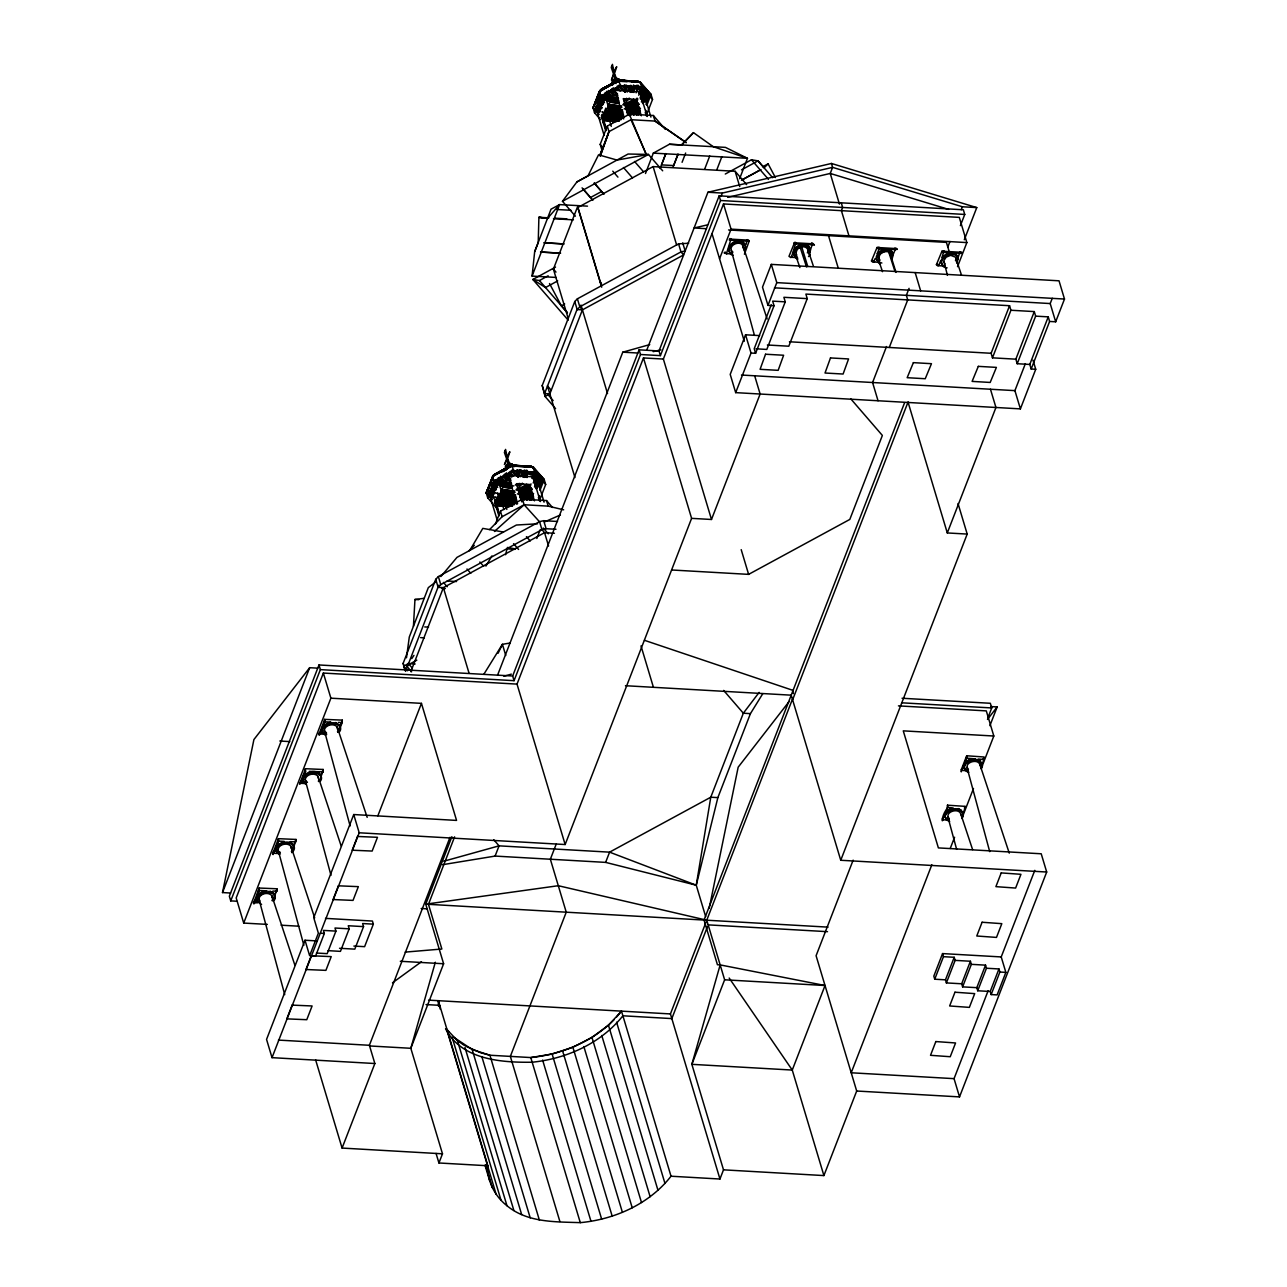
<?xml version="1.0" encoding="UTF-8"?>
<svg xmlns="http://www.w3.org/2000/svg" width="1287" height="1287" viewBox="0 0 1287 1287"><rect width="100%" height="100%" fill="white"/><g stroke="black" fill="none" stroke-linecap="round" stroke-linejoin="round"><path stroke-width="1.5" d="M882.48 271.67C880.839 265.653 874.677 254.488 884.201 251.93C886.984 250.82 891.601 252.155 891.022 255.823M947.409 275.37L943.805 260.714L946.186 257.143L950.723 255.325L955.565 257.207L961.55 275.305M955.968 258.301L955.517 260.794M506.772 468.677L505.855 466.988L507.48 465.315L512.548 464.478L509.636 464.06L505.888 465.701L505.678 469.932L505.566 466.521L507.351 464.189L510.263 463.513L512.548 464.478L513.577 465.653L512.789 466.103M614.768 79.392L612.709 81.934L614.768 79.392L612.725 80.647L612.532 84.894L612.419 81.467L614.189 79.134L617.116 78.459L620.414 80.598L617.116 78.459L612.709 81.934L613.626 83.623L614.189 79.134L619.401 79.424L619.642 81.049M306 783.558L300.708 783.333L300.466 781.917L299.726 784.217L305.646 771.01L305.083 770.076L300.386 782.255L304.906 782.609M983.558 758.622L983.944 759.941L984.185 757.013L966.714 755.759L966.36 758.67L966.714 755.759M516.827 469.916L518.597 471.959L518.388 477.3L511.953 470.495L510.939 473.085L511.792 476.753L515.717 474.63L516.972 471.364L536.003 475.804L544.192 479.52L545.688 484.491L539.382 500.756L538.384 497.442M619.932 90.991L622.554 89.575L623.825 86.309L625.434 86.905L625.241 92.246L618.79 85.441L618.21 89.865L621.267 88.208L622.248 85.682L642.856 90.75L651.045 94.466L652.525 99.437L646.219 115.701L645.237 112.387M527.107 477.541L527.3 474.099L524.05 470.334M633.944 92.487L634.137 89.044L630.887 85.28M413.433 626.302L414.961 599.469L424.211 598.326M514.671 466.489L510.939 466.28L511.052 465.46L531.081 466.377L535.36 469.852M510.939 466.28L531.081 466.377M284.733 994.642L258.928 899.066C259.491 893.564 268.42 891.489 271.798 895.655L294.916 965.298M272.04 897.859L271.798 895.655M303.861 945.302L278.056 849.726C278.619 844.208 287.564 842.148 290.926 846.299L314.671 917.84M291.168 848.503L290.926 846.299M330.984 875.337L305.18 779.761C305.743 774.259 314.671 772.184 318.05 776.334L341.168 845.993M318.291 778.538L318.05 776.334M350.112 825.981L324.308 730.405C324.871 724.903 333.816 722.827 337.178 726.994L367.181 817.358M337.419 729.198L337.178 726.994M556.032 277.429L532.078 276.094L534.668 251.721L551.029 209.186L559.572 204.601L587.499 206.145M521.573 476.431L521.959 472.972L519.498 470.125M628.426 91.377L628.796 87.918L626.351 85.071M742.969 247.973C743.854 239.688 728.941 243.34 731.289 250.418L754.375 335.087M295.35 841.038L296.107 839.446L295.366 841.762M406.483 657.786L409.298 637.001L428.33 587.612L436.132 581.66M637.918 81.322L618.146 80.132L617.76 82.143L618.146 80.132L639.623 81.805L651.045 94.466L646.846 105.309M523.165 477.268L523.696 473.407L521.573 470.945M630.019 92.214L630.55 88.353L628.426 85.891M498.326 477.622L497.828 480.855L492.149 485.199L496.074 489.72M601.592 105.116L598.053 101.046L604.681 95.801L605.163 92.567M524.935 477.204L525.482 473.777L523.069 470.994M631.772 92.149L632.319 88.723L629.922 85.939M705.646 916.521L696.251 885.215L710.778 797.216L743.339 713.207L759.137 692.39M487.693 497.796L493.999 481.531L492.519 476.576L511.969 465.926L511.406 465.202L493.211 475.514L486.213 492.841L487.693 497.796L498.375 510.167L496.895 505.212L500 494.24M603.732 120.158L606.853 109.186L603.732 120.141L619.304 121.042L603.732 120.158L601.351 117.407L603.732 120.158L605.228 125.112L602.847 122.362M496.895 505.212L494.514 502.461L496.895 505.212L512.451 506.097L496.895 505.212L497.442 502.493L488.577 492.31M272.104 900.305L274.774 895.72M293.903 846.379L293.597 847.972L295.624 840.797M321.026 776.415L320.72 778.008L322.747 770.833L321.412 774.307M340.154 727.075L339.848 728.651L342.213 722.57L341.361 722.377M944.867 815.797L947.522 811.244L953.924 808.799A10.216 6.982 -16.7 0 1 960.311 809.877L962.66 812.338M963.818 765.878C964.51 760.714 970.639 758.59 975.224 758.831M728.699 249.244L729.938 245.785L735.15 241.94A7.819 5.341 -16.7 0 1 741.457 241.602L745.189 244.997A10.216 6.982 -16.7 0 1 744.143 250.112M793.452 252.365C794.063 244.868 807.222 240.766 810.118 248.713A10.216 6.982 -16.7 0 1 809.089 253.829M793.95 254.054L796.589 249.035L800.417 246.75A7.819 5.341 -16.8 0 1 806.724 246.428L810.456 249.807L809.41 254.923M810.167 249.791L809.813 251.528L812.226 244.852C808.896 238.787 818.789 248.858 811.904 243.758L795.897 242.857L791.376 257.303L797.377 257.641M230.582 893.033L222.506 892.567L253.909 739.558L309.668 667.696L317.76 668.162M709.169 908.429L738.175 767.181L789.076 701.576M341.65 721.347L342.358 720.125L341.666 722.731M964.478 807.592L965.17 806.37L964.494 808.96M505.598 554.713L507.014 548.889L515.041 549.34M606.965 91.152L604.681 95.801L610.118 102.059L607.995 106.467M442.503 864.703L495.093 856.08L605.63 862.387L696.251 885.215L717.856 797.618L750.434 713.625L762.805 693.645M876.495 258.751L879.391 253.748L885.536 250.917A7.819 5.341 -16.6 0 1 891.328 251.93L893.258 254.536L891.955 259.652M957.818 258.22L957.383 259.958L959.812 252.204L943.805 251.287L942.052 257.368M519.144 494.514L530.067 487.355L531 483.848M532.4 478.603L533.333 475.096L530.871 472.249M625.981 109.459L636.904 102.3L637.837 98.793M638.77 95.286L640.186 90.042L636.486 85.762M515.106 492.31L501.174 491.521L508.51 472.956L510.521 471.267L511.373 474.919L514.414 473.262L515.395 470.72L516.972 471.364M621.943 107.255L608.027 106.467L615.363 87.902L620.012 86.824L620.72 84.99M602.461 102.123L599.983 99.276L602.091 97.619L610.118 102.059L615.299 87.87M517.631 503.651L497.442 502.493L517.294 502.236L497.779 501.126L500.032 494.24M533.671 479.118L534.684 475.434L532.078 472.409M640.524 94.064L641.537 90.38L637.612 85.843M640.459 99.228L642.856 90.75L638.143 85.296M534.089 482.593L536.003 475.804L532.48 471.718M435.328 962.242L410.826 1048.294L442.487 1153.812L438.931 1162.981L487.87 1165.765C487.146 1181.273 494.868 1196.283 506.981 1205.742C527.461 1222.779 555.26 1221.749 580.292 1222.65C614.816 1219.416 649.404 1203.988 671.026 1176.221L719.948 1179.021L723.503 1169.835L691.859 1064.333L720.157 964.896L825.031 985.52L792.261 1070.06L823.905 1175.578L723.503 1169.835M641.586 100.032L644.127 91.168L640.427 86.872M534.748 485.086L537.29 476.222L533.59 471.927M643.741 101.721L646.605 92.117L641.907 86.679M536.325 488.69L539.752 477.171L535.054 471.734M501.158 491.521L508.027 474.726L506.306 472.779M645.093 101.496L647.779 92.648L645.35 89.833M538.256 486.534L540.926 477.702L537.274 473.471M604.504 102.445L601.013 98.439L602.107 94.965M497.667 487.5L494.176 483.494L495.27 480.019M278.491 841.071C278.603 834.925 277.493 844.626 277.976 840.041L273.262 852.219L274.099 852.412L278.523 840.974L273.584 853.297L277.107 853.458M323.359 734.137L319.836 733.992L324.774 721.669L324.565 719.369L324.742 721.766L324.227 720.736L319.514 732.914L325.884 733.333M603.989 102.863L599.983 99.276L601.174 95.592M496.348 489.028L492.149 485.199L494.337 480.646M493.259 481.869L492.149 485.199L494.111 480.083M600.096 96.815L598.986 100.145L602.927 104.665M600.385 155.872L608.96 131.66L607.287 126.078L640.395 108.365M596.171 102.107L600.53 89.977L618.146 80.132L640.25 82.062L651.045 94.466M600.321 155.791L608.96 131.66L630.968 119.707L655.035 121.075L686.277 142.567M730.453 253.829L726.447 253.603L730.968 239.157L746.975 240.058L746.09 244.482M744.417 254.247L749.259 240.878C746.444 237.033 745.382 243.291 749.259 240.878M792.004 256.724L790.781 257.577L788.979 256.322L794.674 242.358A1.882 1.223 21.3 0 1 795.849 242.519L796.331 244.128L793.822 242.953M731.643 240.396L730.919 238.819A1.882 1.223 21.3 0 0 729.745 238.658L729.246 239.961L731.853 240.122M877.042 247.474C878.699 251.496 881.74 245.785 877.042 247.474L871.444 261.02L872.859 262.226L874.468 261.438M941.971 251.19C943.628 255.196 946.669 249.501 941.971 251.19L936.389 264.72L937.789 265.926L939.413 265.138M497.86 485.666L495.254 482.657L499.227 479.794L500.643 476.126M600.482 119.611L594.546 112.741L593.066 107.786L600.53 89.977L618.371 80.244L638.722 81.515L617.969 80.261L601.045 89.543L596.927 100.273M652.525 99.437L641.859 87.066L640.363 82.095L618.967 80.872L599.372 91.522L593.066 107.786L598.986 114.656L593.001 107.818L599.259 91.538L618.516 80.389L600.53 89.977L593.548 106.805M600.949 95.045L598.986 100.145L603.201 103.99M532.078 276.094L559.572 204.601L547.49 218.404L538.899 217.294L538.223 242.503L534.652 251.721M599.983 99.276L601.206 96.058M601.013 98.439L602.364 94.9M603.362 94.321L602.091 97.619L604.713 100.611M618.693 100.772L610.955 100.322L604.681 95.801L605.952 92.503M608.654 90.412L607.416 93.645L604.681 95.801M486.164 492.873L492.776 476.029L511.663 465.444L493.211 475.514L486.164 492.873L492.117 499.726L486.213 492.841L490.765 483.542M492.824 478.169L494.208 474.597L511.534 465.299L531.869 466.554L544.192 479.52L539.993 490.363M495.608 487.178L493.13 484.33L494.369 481.113M494.176 483.494L495.527 479.954M496.525 479.375L495.254 482.657L503.281 487.113L512.355 487.628M499.099 477.557L497.828 480.855L503.281 487.113L512.033 486.132M645.495 173.504L653.329 153.121L669.417 144.273L725.434 147.378L747.457 158.317L739.623 178.7M660.102 168.517L665.862 153.539L661.502 164.881L673.632 165.556L677.976 154.327M673.021 167.181L678.008 154.215M536.824 538.497L540.218 529.681M682.078 162.307L685.649 153.04M704.745 168.935L709.732 155.968M716.891 169.611L721.878 156.644M254.134 901.56L258.832 889.397L255.373 901.576M257.979 902.798L254.456 902.654L259.395 890.331M319.836 733.992L324.774 721.669M305.646 771.01L300.708 783.333M292.873 847.473L294.98 842.02M274.485 895.366L276.496 890.137L274.469 897.312M339.189 728.442L341.232 722.715M630.903 92.407L632.319 88.723L629.311 86.084M632.866 92.342L634.137 89.044L630.163 85.505M518.146 470.061L520.254 472.49L518.388 477.3L511.953 470.495M520.511 476.721L521.959 472.972L527.3 474.099L526.013 477.397M524.05 477.445L525.482 473.777L520.962 469.803M946.138 819.964L942.647 819.722L947.586 807.416L947.441 805.195L965.041 806.354M961.775 770.366L966.714 758.059L966.167 757.11L961.453 769.288L961.775 770.366L967.02 770.752M942.647 819.722C942.47 815.942 941.473 824.549 943.242 818.645M966.714 758.059L962.37 769.288L961.212 769.465L961.244 771.862L962.032 769.272M982.995 759.571L983.638 758.365M964.832 808.799L963.062 813.368C959.748 808.413 952.187 809.201 947.859 812.354A7.819 5.341 -16.8 0 0 945.205 816.907L946.412 819.803L949.709 821.653M982.19 764.011L983.96 759.459L983.123 759.233M222.506 892.567L309.668 667.696M318.983 664.961L320.383 669.626L514.06 680.678L512.66 676.013L318.983 664.961L229.343 896.219L230.743 900.884L236.711 901.222M230.743 900.884L320.383 669.626M323.359 673.053L330.888 698.181L421.444 703.362L456.563 820.414L353.732 814.542L359.202 832.786L565.154 844.529L517.02 684.105L323.359 673.053L236.181 897.94L243.71 923.069L267.342 924.404M243.71 923.069L330.888 698.181M594.546 112.741L600.852 96.477L599.372 91.522M608.96 131.66L599.806 155.598L601.866 149.935L600.192 144.353L607.287 126.078M568.339 318.903L553.394 269.096L577.557 206.773L601.689 287.226M624.999 85.006L627.091 87.436L625.241 92.246L623.889 90.927L625.434 86.905M404.585 669.417L403.169 663.304L435.746 579.311L438.368 576.576L539.543 521.637L543.693 520.688L557.512 521.476M627.171 92.149L628.796 87.918L634.137 89.044M629.295 91.586L630.55 88.353L627.831 86.004M438.803 585.199L405.582 671.331L403.169 663.304M316.731 940.91L305.003 940.234L266.554 1039.413L272.024 1057.657L374.855 1063.529L342.085 1148.068L442.487 1153.812M353.732 814.542L313.738 917.695L318.372 933.139L309.636 955.678L305.003 940.234M410.826 671.637L443.388 587.628L544.562 532.689L554.44 533.252M636.132 92.809L637.403 89.511L633.51 84.99M624.211 108.993L635.81 101.303L637.065 98.085M638.931 93.259L640.186 90.042L636.019 85.875M640.202 93.774L641.537 90.38L636.534 85.296M640.073 97.925L642.856 90.75L637.628 85.36M641.586 97.748L644.127 91.168L640.057 86.905M641.393 101.93L645.382 91.618L641.521 87.146M272.024 1057.657L359.202 832.786M642.438 102.847L646.605 92.117L644.127 91.168M638.674 114.897L640.122 111.165M643.033 103.684L645.205 98.069L650.916 117.117M644.176 101.93L647.779 92.648L645.141 89.8M645.607 101.737L648.905 93.211L638.835 81.548L631.756 81.676L632.786 81.483M316.473 953.04L327.188 953.651L335.923 931.112L323.423 930.404L324.34 933.477L315.605 956.016L311.631 955.791M645.913 104.376L649.999 93.822L646.605 92.117M555.566 408.623L545.061 396.46L542.213 385.521L574.774 301.528L577.396 298.809L678.571 243.87L688.658 243.243M377.863 815.797L421.444 703.362M513.883 470.045L513.159 471.879L508.51 472.956M577.107 309.298L544.61 393.549L545.061 396.46L549.855 393.854L582.416 309.861L683.606 254.923L680.984 251.898L678.571 243.87M495.479 523.922L500.434 511.132L522.458 499.179L546.508 500.546L552.509 507.496M517.036 475.981L518.597 471.959M522.442 476.64L523.696 473.407L519.626 469.884M339.527 948.278L354.81 949.146L363.545 926.624L348.262 925.739L349.179 928.828L340.444 951.366L328.04 950.659M532.094 478.314L533.333 475.096L530.566 472.313M533.365 478.828L534.684 475.434L530.936 471.621M533.22 482.979L536.003 475.804L532.094 471.766M534.732 482.802L537.29 476.222L533.204 471.943M534.539 486.985L538.545 476.673L534.668 472.184M535.601 487.902L539.752 477.171L542.068 478.265L538.754 486.792M531.837 499.951L533.285 496.219M536.18 488.738L538.352 483.124L544.079 502.171M536.615 488.835L540.926 477.702L536.969 473.423M539.752 487.66L542.47 480.63M325.482 918.371L372.426 921.058L373.343 924.146L364.607 946.669L353.877 946.058M497.57 675.16L622.779 352.171L649.726 344.61M374.855 1063.529L369.385 1045.285L450.032 837.274M512.66 676.013L639.108 349.839L659.008 350.965L660.408 355.63L640.508 354.504L639.108 349.839M451.882 836.711L425.74 904.166L443.613 963.754L410.826 1048.294L369.498 1045.945M514.06 680.678L640.508 354.504M454.601 836.856L428.458 904.327L441.859 949.018L405.164 952.107M517.02 684.105L643.468 357.931L663.368 359.057L711.486 519.481L691.602 518.355L643.468 357.931M646.701 350.273L707.947 192.246L831.434 163.465L976.769 207.593L964.301 239.752M659.008 350.965L719.143 195.849L963.352 209.781L964.751 214.446L960.392 225.659M721.203 195.962L722.329 193.066L832.592 167.358L962.403 206.773L976.769 207.593M660.408 355.63L720.543 200.499L719.143 195.849M663.368 359.057L723.503 203.941L959.314 217.39L966.859 242.583L957.528 266.682M719.562 258.784L731.064 229.134L723.503 203.941M495.093 856.08L499.066 845.849L493.806 839.767M767.39 344.996L788.802 346.219L807.239 298.632L805.887 294.079L1009.555 305.711L1010.922 310.247L1034.281 311.583L1035.649 316.135L1048.245 316.859L1049.613 321.444L1055.678 321.798L1064.494 299.051L1059.024 280.807L771.315 264.382L762.499 287.13L767.969 305.373L774.034 305.727L755.598 353.298L751.029 353.04L745.559 334.797L759.587 335.601M745.559 334.797L730.212 374.388L735.681 392.632L1020.398 408.88L1035.729 369.289L1032.994 360.167M556.161 844.24L550.353 859.233L566.248 912.193L510.344 1056.402L559.877 1221.492M767.969 305.373L776.785 282.625L771.315 264.382M735.681 392.632L751.029 353.04M771.235 304.794L754.214 348.713L755.598 353.298M565.154 844.529L691.602 518.355M807.239 298.632L783.88 297.297L785.247 301.85L766.811 349.437L756.016 348.809M711.486 519.481L760.134 394.015L754.665 375.772M605.63 862.387L609.588 852.155L710.778 797.216L717.856 797.618M886.518 346.525L872.57 382.512L878.04 400.756M909.072 288.336L906.354 295.334L907.721 299.887L889.269 347.474M961.276 209.668L962.403 206.773M947.811 247.056L949.967 241.489M904.584 402.734L704.037 920.06L717.438 964.735L720.157 964.896M719.948 1179.021L670.43 1013.931L706.032 922.087M729.182 978.04L792.261 1070.06L691.859 1064.333L724.629 979.793L706.756 920.205L792.486 699.082M792.615 699.838L908.155 401.769M707.432 926.737L671.83 1018.596L622.892 1015.797C600.965 1043.371 566.73 1058.686 532.174 1062.225C501.399 1062.66 461.518 1059.812 445.559 1028.747M1035.729 369.289L1031.177 369.031L1029.793 364.446L1017.213 363.722L1015.845 359.17L992.47 357.834L991.119 353.281L1009.555 305.711M992.47 357.834L1010.922 310.247M853.136 860.15L816.087 955.726L856.692 1091.022L959.523 1096.894L1046.701 872.023L840.749 860.263L967.197 534.073L947.296 532.947L995.945 407.48L990.459 389.237M1015.845 359.17L1034.281 311.583M1017.213 363.722L1035.649 316.135M1020.398 408.88L1014.912 390.637L1025.385 363.642M1055.678 321.798L1050.208 303.555L1052.251 298.294M1029.793 364.446L1048.245 316.859M1031.177 369.031L1049.613 321.444M988.11 717.261L991.73 707.947L990.33 703.281L902.042 698.246M931.852 864.767L851.206 1072.779L954.053 1078.651L959.523 1096.894M989.896 725.675L997.168 706.933L990.7 706.563M950.24 848.455L954.6 837.21M961.856 818.468L973.487 788.497M981.482 767.872L993.821 736.019L986.292 710.891L898.439 705.871M823.905 1175.578L856.692 1091.022M1001.222 956.933L942.551 953.587L933.815 976.125L934.732 979.214L945.462 979.825L946.395 982.914L961.679 983.783L962.612 986.872L976.801 987.676L977.718 990.765L990.218 991.489L991.151 994.578L997.119 994.915L1005.855 972.377L1001.222 956.933L1034.796 870.35M934.732 979.214L943.468 956.675L942.551 953.587M945.462 979.825L954.214 957.287L943.468 956.675M946.395 982.914L955.131 960.375L954.214 957.287M961.679 983.783L970.414 961.244L955.131 960.375M962.612 986.872L971.347 964.333L970.414 961.244M976.801 987.676L985.536 965.153L971.347 964.333M977.718 990.765L986.453 968.242L985.536 965.153M954.053 1078.651L988.143 990.7M990.218 991.489L998.953 968.95L986.453 968.242M991.151 994.578L999.886 972.039L998.953 968.95M877.686 262.226L873.68 262.001L875.063 258.671M877.123 253.668L879.343 248.552L895.205 249.598L893.13 254.585M940.684 260.698L938.609 265.701L944.626 266.055M807.367 252.928C809.861 249.324 805.308 245.704 801.769 246.991C791.457 249.163 798.149 261.534 799.887 267.583M498.085 653.249L502.413 644.304L510.199 643.017M726.447 253.603C729.456 253.555 721.219 253.78 725.289 252.011M791.376 257.303L791.859 256.386M744.481 251.222L745.527 246.107L741.795 242.712A7.819 5.341 -16.8 0 0 735.472 243.034C729.826 244.112 725.981 253.33 732.963 255.389M507.351 464.189L505.855 466.988L507.351 464.189L508.236 467.165M873.68 262.001L874.613 261.1M956.901 263.352L958.188 258.253L956.257 255.646A7.819 5.341 -16.6 0 0 950.466 254.617C945.092 254.906 937.998 262.146 943.484 266.715A7.819 5.357 -16.7 0 0 947.119 267.841M273.584 853.297L274.099 852.412M254.456 902.654L258.655 901.914M891.457 257.963L892.438 256.258M891.634 258.542L892.744 252.863M956.563 262.242L957.85 257.143L955.935 254.536A7.819 5.341 -16.7 0 0 950.128 253.523L943.982 256.338A10.216 6.982 -16.7 0 0 941.103 261.358M961.566 816.441L962.467 814.88M469.835 550.386L482.802 528.378L503.49 532.046M485.923 566.087L491.907 555.936M483.848 674.275L502.413 644.304L505.759 655.485M492.776 476.029L512.113 465.942L533.526 467.149L544.192 479.52M411.743 658.654L413.964 655.356M594.16 105.807L600.53 89.977M487.323 490.862L493.677 475.032L511.534 465.299M575.402 216.184L562.467 201.303L576.898 181.917L628.088 154.022L648.455 154.424L662.676 170.801M987.467 719.433L997.168 706.933M616.666 1016.923L621.492 1011.132L671.026 1176.221M440.862 576.576L456.949 557.4L516.377 525.032L537.564 523.793M505.807 468.146L507.03 466.763L505.566 466.521L506.467 469.498M808.493 256.58L810.022 254.858M618.548 98.954L611.727 98.568L607.416 93.645L612.129 88.964L614.285 91.441M608.687 92.519L612.403 96.782L607.416 93.645L612.129 88.964M513.786 485.923L504.118 485.376L497.828 480.855L505.292 474.018L507.448 476.496M506.241 480.067L503.072 476.415L505.292 474.018M465.91 1046.251L480.695 1052.766L489.913 1055.227L530.775 1057.56L552.123 1054.053L572.876 1047.248L591.972 1037.467L608.461 1025.224L621.492 1011.132M877.412 253.619C880.678 249.453 888.014 247.12 892.052 251.399M942.357 257.336C945.655 252.767 954.922 250.37 957.689 256.563M574.774 301.528L577.171 309.556L579.81 306.837L680.984 251.898L685.134 250.949L682.737 242.905M511.325 471.155L512.419 470.028M435.746 579.311L438.143 587.339L440.765 584.604L541.956 529.665L546.106 528.716L555.984 529.279M669.449 144.257L681.563 144.948L693.484 132.658L713.288 146.702L747.457 158.317L653.329 153.121M681.563 144.948L693.484 132.674M468.758 551.013L474.324 545.302M489.607 529.568L502.107 516.714L524.131 504.761L548.182 506.129L563.658 509.813M775.417 177.558L768.098 163.835L764.108 167.857L758.043 160.859L741.505 169.868M871.54 260.811L873.101 260.473M936.469 264.511L937.628 264.125M337.484 731.643L338.948 730.212M337.661 732.223L340.025 729.23L339.848 725.562M318.356 781L319.803 779.568M318.532 781.579C322.667 779.182 321.428 772.908 316.634 772.425A10.216 6.982 -16.7 0 0 309.684 772.747L304.15 776.27A7.819 5.341 -16.7 0 0 303.249 780.919L305.437 782.705M291.409 851.527L294.079 846.959L291.232 842.502M291.747 852.637L293.195 851.206A7.819 5.357 -16.7 0 0 294.096 846.556C290.331 841.054 281.306 842.856 277.349 847.329A7.819 5.357 -16.7 0 0 276.448 851.994L278.812 854.359M272.281 900.884C276.415 898.487 275.177 892.229 270.383 891.73A10.216 6.982 -16.7 0 0 268.179 891.424M580.292 1222.65L530.775 1057.56C561.599 1054.343 592.036 1041.955 614.044 1019.738M622.988 104.633L629.616 98.52M516.135 489.687L522.763 483.574M494.433 531.483L524.131 504.761L522.458 499.179M511.148 465.814L510.263 463.513L509.636 464.06L513.577 465.653M511.55 484.362L504.118 485.376L499.227 479.794L501.85 477.574L505.566 481.837L511.148 482.175M623.825 100.483L626.656 98.279M516.988 485.537L519.803 483.333M612.725 80.647L613.69 80.518L612.258 83.092L613.304 84.443M505.888 465.701L506.837 465.572L505.566 466.521L505.678 469.932M392.487 982.834L421.444 961.743M625.353 106.596L634.7 100.338L639.028 104.327L626.608 112.355M518.516 491.634L527.863 485.392L532.191 489.382L519.755 497.409M517.358 494.047L528.973 486.357L526.721 484.443L516.521 489.993M626.463 110.795L637.982 103.298L639.028 104.327L626.705 111.02M519.626 495.849L531.145 488.352L532.191 489.382L519.851 496.074M305.437 768.709L305.083 771.637L305.437 768.709L323.23 769.481L322.747 772.377L323.101 769.465M259.186 888.03L258.832 890.942L259.186 888.03L276.978 888.786L276.496 891.698L276.85 888.77M510.263 463.513L507.48 465.315L511.164 466.489L510.891 464.527L512.548 464.478M627.525 115.042L639.366 107.497M520.688 500.096L532.512 492.551L520.415 498.954M502.654 471.557L507.625 468.388M629.263 115.573L640.427 108.494M524.002 499.613L533.574 493.548L522.168 499.597M947.586 807.416L953.184 807.963M494.771 474.195L511.052 465.46L527.654 466.216M602.219 88.787L617.857 80.631M498.23 472.892L511.003 465.669L532.641 466.811L535.006 472.12L545.688 484.491M617.905 80.405L602.879 88.481M603.571 88.224L617.969 80.261L637.097 81.194M576.914 181.901L587.998 175.869L598.552 154.81L616.988 160.071L648.455 154.424L562.467 201.303M603.989 194.273L601.592 191.506L590.476 197.538L583.075 189.012M725.289 174.035L751.463 159.781L758.027 160.859M555.534 267.101L532.85 279.472L568.194 320.141M557.705 280.888L545.511 287.548L532.85 279.472L539.43 280.55L548.149 275.788M762.869 166.683L768.098 163.835M742.615 179.569L760.81 169.675M741.425 180.212L760.617 169.755M549.501 283.526L561.389 305.823L564.687 304.005M502.654 471.702L505.968 469.9M408.188 664.88L416.811 660.183M600.852 96.477L620.447 85.843L641.859 87.066M624.324 100.885L629.279 98.198M623.358 104.939L633.574 99.405L637.982 103.298L626.222 109.685M625.144 105.534L634.7 100.338L633.574 99.405M625.643 106.821L635.81 101.303M625.739 108.349L636.904 102.3M626.801 112.564L638.4 106.274M627.268 113.899L639.333 107.352M631.193 114.945L639.591 110.392M633.461 115.283L640.395 111.535M636.566 115.17L639.832 113.401M746.637 184.604L735.134 171.284L653.12 166.602L577.96 207.416L601.512 285.955M493.999 481.531L513.61 470.897L535.006 472.12M515.25 485.135L518.211 483.526M517.471 485.939L522.442 483.236M518.291 490.588L527.863 485.392L526.721 484.443M518.79 491.875L528.973 486.357M518.902 493.404L530.067 487.355M519.369 494.739L531.145 488.352M519.964 497.602L531.547 491.312M524.356 500L532.754 495.447M526.624 500.337L533.558 496.589M529.729 500.225L532.995 498.455M671.653 569.98L748.616 574.372L849.806 519.433L882.367 435.44L850.868 398.954M618.371 80.244L601.045 89.543L618.516 80.389L599.243 91.538L618.661 80.598L640.363 82.095M613.69 80.518L612.483 82.513L613.465 84.041M506.837 465.572L505.63 467.567L506.611 469.095M959.764 251.866C957.657 254.472 965.186 253.491 960.874 251.85A1.882 1.223 21.3 0 0 959.764 251.866M544.691 521.862L560.408 514.961M282.4 842.132L276.85 845.656L275.949 850.305M951.415 808.67C944.899 809.153 941.891 818.999 949.372 820.543M497.458 473.069L511.132 465.299L528.539 466.167M503.844 676.238L511.357 674.131M443.806 861.228L499.066 845.849L609.588 852.155L696.251 885.215M617.567 93.919L613.127 95.029L617.873 95.302M510.714 478.973L506.29 480.083L511.019 480.341M727.702 197.345L830.244 173.455L948.583 209.379M707.593 224.839L694.095 227.992L706.402 228.7M653.169 351.657L660.891 349.855M616.039 83.607L614.317 80.261L619.401 79.424L617.808 79.569M615.089 82.111L618.001 81.435L617.744 79.472M331.016 722.297C326.834 722.827 320.801 725.965 322.2 731M265.637 890.958C261.454 891.489 255.421 894.626 256.821 899.661M619.24 103.04L608.638 105.116L621.653 105.856M512.403 488.079L501.801 490.17L514.816 490.91M533.397 467.101L510.971 465.958L526.753 466.328M525.949 466.537L531.998 466.602L511.052 465.46M618.227 97.49L611.727 98.568L606.08 94.739L610.923 100.306L618.387 99.308M511.373 482.545L504.89 483.622L511.695 484.009M605.083 87.838L605.887 87.725M636.245 81.129L621.782 80.791M618.886 101.078L610.151 102.059L619.192 102.59M620.141 107.336L607.432 107.818L620.398 108.558M513.288 492.39L500.579 492.873L513.545 493.613M608.783 109.122L620.318 108.735M501.946 494.176L513.481 493.79M501.303 495.559L515.701 495.141L501.978 494.353M497.779 501.126L516.972 500.82L498.149 499.742L495.608 497.281M601.753 114.527L604.279 117.439L624.147 117.197L604.617 116.071L623.809 115.782L604.987 114.688M621.524 81.033L632.689 81.435M324.565 719.369L342.229 720.125M324.549 721.814L330.437 722.071M338.288 722.409L342.213 722.57M326.174 733.14L320.431 732.898M309.347 771.331L323.085 771.91M305.244 782.416L301.303 782.255M278.314 838.674L295.978 839.43M278.298 841.135L284.186 841.376M290.074 841.634L295.962 841.875M259.17 890.475L267.02 890.813M272.908 891.054L276.834 891.231M621.589 80.582L634.491 81.161M617.969 80.261L635.376 81.113M529.407 466.184L511.212 465.218L530.244 466.248M621.508 81.435L627.091 81.741M557.014 209.508L570.994 210.28M548.889 217.841L538.899 217.294L547.49 218.404M554.874 218.179L566.843 218.838M553.474 218.742L573.423 219.836M544.208 242.841L564.173 243.935M540.669 252.059L560.617 253.169M665.347 129.392L653.362 115.492L629.295 114.125L646.219 154.569M616.57 121.573L603.313 120.817L606.177 130.341M707.947 192.246L722.329 193.066M720.543 200.499L964.751 214.446M731.064 229.134L966.859 242.583M728.587 229.955L946.412 242.39L949.436 252.445M731.289 240.235L747.297 241.136M796.235 243.935L812.226 244.852M544.047 242.809L563.416 243.903M540.492 252.043L559.861 253.121M776.785 282.625L1064.494 299.051M774.484 287.821L1050.208 303.555M785.247 301.85L772.667 301.126L774.034 305.727M577.171 309.556L582.416 309.861L579.81 306.837L577.396 298.809M789.43 341.779L991.119 353.281M622.779 352.171L637.869 353.024M741.489 375.032L1014.912 390.637M549.855 393.854L544.61 393.549L542.213 385.521M509.716 506.628L496.476 505.871L499.324 515.395M447.136 581L456.563 581.531M438.143 587.339L443.388 587.628L469.063 673.246M441.538 588.352L445.318 588.561M414.961 599.469L418.742 599.678M424.742 626.93L428.523 627.139M420.624 637.628L424.388 637.837M407.609 663.561L415.154 663.979M625.466 685.714L791.215 695.173L840.749 860.263M901.881 702.815L991.73 707.947M750.434 713.625L743.339 713.207L723.648 690.411M993.821 736.019L903.265 730.855L938.384 847.908L1041.215 853.78L1046.701 872.023M279.81 741.022L289.768 741.602M828.088 927.139L425.74 904.166L558.301 885.713L706.756 920.205M421.171 908.493L427.139 908.831M708.156 924.87L827.509 931.675M373.343 924.146L362.612 923.535L363.545 926.624M349.179 928.828L334.99 928.024L335.923 931.112M281.113 925.192L298.841 926.206M320.366 933.252L324.34 933.477M999.886 972.039L1005.855 972.377M400.305 961.276L443.613 963.754M724.629 979.793L825.031 985.52M428.555 1000.128L670.43 1013.931M426.029 1004.568L439.736 1005.34L440.186 1009.072M278.426 1040.089L369.385 1045.285M614.88 89.672L618.21 89.865M613.079 95.013L609.909 91.361L617.277 93.452M612.451 96.798L618.001 97.12M608.831 109.298L622.554 110.087L608.14 110.505L622.86 111.502L605.855 111.937L623.165 112.934L605.405 113.32L623.487 114.35M604.279 117.439L622.635 118.484M621.01 119.771L603.989 118.79L601.383 115.798M944.127 252.381L960.134 253.298M879.182 248.664L887.193 249.131M508.027 474.726L511.373 474.919M507.496 476.512L511.792 476.753M503.072 476.415L510.44 478.491M501.335 495.72L516.023 496.557L499.018 496.991L516.328 497.989L498.568 498.375L516.65 499.404M514.173 504.826L497.136 503.844L494.53 500.852M966.489 758.188L974.259 758.751M978.136 759.04L983.96 759.459M947.586 805.099C948.02 809.893 944.545 809.378 942.325 818.629L943.162 818.838M316.457 771.846C311.084 770.527 301.769 773.584 303.072 780.34M613.867 81.708L612.419 81.467L612.532 84.894M881.868 263.031L878.233 261.904L876.302 259.298M507.303 547.458L514.816 548.793M895.205 249.598L894.867 248.504L878.86 247.587L879.343 248.552M873.358 260.907L874.179 261.084M640.186 90.042L635.328 85.73M614.317 80.261L618.001 81.435M453.893 1037.386L472.136 1049.484L489.913 1055.227L539.446 1220.317M644.433 640.299L792.39 690.17L793.419 693.613M335.585 722.506L340.025 726.141M324.565 733.365L326.464 734.057M326.641 734.636L322.377 731.579A7.819 5.341 -16.7 0 1 323.278 726.914L328.828 723.407A10.216 6.982 -16.7 0 1 335.762 723.069L339.108 724.822M280.389 853.941L276.126 850.884A7.819 5.341 -16.7 0 1 277.027 846.235L282.577 842.712A10.216 6.982 -16.7 0 1 289.511 842.39L292.857 844.127M270.206 891.151L274.469 894.224M261.583 904.407L257.32 901.334A7.819 5.357 -16.7 0 1 258.22 896.685C262.178 892.197 271.187 890.395 274.968 895.897A7.819 5.357 -16.7 0 1 274.067 900.562M968.5 771.203L964.301 767.985M968.838 772.313C959.989 769.948 965.507 758.622 973.052 759.443A10.216 6.982 -16.7 0 1 979.455 760.537L982.415 765.62A7.819 5.357 -16.7 0 1 981.193 768.773M958.268 808.542L961.582 810.392M949.211 819.98L945.897 818.114M795.704 256.644L797.393 257.416M797.57 257.995L793.838 254.601M797.908 259.105C790.894 256.853 793.757 246.847 800.08 245.64A7.819 5.341 -16.7 0 1 806.386 245.318L809.346 247.249M730.775 252.928L732.464 253.716M732.641 254.295C720.27 248.407 739.945 233.494 745.012 244.417M944.819 266.393L941.939 264.462L940.926 260.778M326.576 733.075L324.308 730.405M307.448 782.432L305.18 779.761M279.182 851.688L280.325 852.396M505.566 481.837L500.579 478.7L504.842 483.606L499.227 479.794M496.122 1194.256L446.605 1029.182L457.448 1040.652L464.366 1045.43M686.1 142.664L655.035 121.075L653.362 115.492M318.356 772.538L320.72 774.903M325.064 735.038L322.699 732.673A7.819 5.357 -16.7 0 1 323.6 728.024C327.558 723.551 336.567 721.734 340.347 727.235A7.819 5.357 -16.7 0 1 339.446 731.901M305.936 784.394L303.571 782.029A7.819 5.357 -16.7 0 1 304.472 777.364C308.43 772.892 317.439 771.09 321.219 776.592A7.819 5.357 -16.7 0 1 320.318 781.241M259.363 902.605L256.982 900.224A7.819 5.341 -16.7 0 1 257.899 895.575L263.433 892.052A10.216 6.982 -16.7 0 1 265.798 891.537M732.947 252.188L731.289 250.418M979.278 759.957L980.71 761.051M633.059 86.149L637.403 89.511M524.774 470.077L530.566 474.565L526.673 470.045M624.227 85.055L627.091 87.436M517.39 470.093L520.254 472.49M523.31 470.559L527.3 474.099M493.13 484.33L495.801 486.727M968.451 769.304C962.596 763.271 977.251 757.85 979.825 764.381L1009.265 853.136M949.307 818.645C943.468 812.612 958.123 807.19 960.697 813.722L972.602 849.613M598.053 101.046L602.445 105.116M495.608 490.17L491.2 486.1L494.755 490.17M597.168 101.963L601.093 105.647M491.634 488.24L494.256 490.701M496.862 493.162L499.485 495.608L497.12 492.889M597.683 104.183L601.769 108.06M494.916 493.114L489.478 487.95L494.658 493.902M596.09 106.049L599.903 109.765M602.445 112.226L604.987 114.704L602.622 111.985M489.253 491.103L493.066 494.819M599.388 110.939L595.463 107.094L599.227 111.631M488.626 492.149L493.854 497.281M623.889 90.927L618.806 85.441M640.443 86.39L645.382 91.618M533.59 471.444L538.545 476.673M643.468 87.291L648.905 93.211M536.631 472.345L542.068 478.265M524.131 504.761L539.575 521.83M944.98 263.932L943.789 261.937M880.051 260.231L878.86 258.237M758.027 160.875L772.65 177.703M751.463 159.781L768.468 179.36M613.143 87.741L614.816 89.656M611.052 90.187L613.706 93.227M598.407 103.378L602.123 107.658M596.331 102.896L601.512 108.848M596.734 105.212L600.273 109.266M596.042 106.226L600.949 111.856M594.851 108.301L598.777 112.806M634.539 161.454L643.597 171.879M623.455 167.503L632.496 177.928M612.773 171.171L617.937 177.123M594.465 183.301L603.523 193.726M582.078 187.87L592.873 200.305M539.43 280.55L567.47 312.821L561.389 305.823M504.214 475.241L506.869 478.281M491.554 488.433L495.286 492.712M489.88 490.25L493.42 494.321M495.785 497.039L498.149 499.758M489.205 491.28L494.095 496.911M488.014 493.355L491.924 497.86M594.192 182.979L601.592 191.506M543.259 528.04L548.294 533.832M526.431 536.631L530.212 540.99M513.545 543.661L518.581 549.452M479.89 561.985L483.671 566.328M467.004 568.999L470.785 573.342M443.404 582.4L447.184 586.759M406.451 665.813L411.663 671.814M600.192 144.353L602.589 147.136M553.394 269.096L555.984 272.104M551.383 390.379L547.442 385.827L574.967 477.574M547.908 394.514L553.153 400.595M537.966 472.86L543.146 478.877M529.649 472.12L531.965 474.806M412.355 668.162L408.413 663.609L403.619 666.199L407.561 670.768M260.054 901.045L258.928 899.066M446.605 1029.182L449.05 1032.19M964.124 767.406L965.025 768.773M982.11 764.092C979.005 758.976 971.267 759.893 966.987 762.998A7.819 5.341 -16.8 0 0 964.333 767.567M796.219 254.118L796.878 255.116M599.678 280.518L601.496 283.96M941.07 262.435L941.762 263.883M892.921 253.442L890.99 250.836A7.819 5.341 -16.7 0 0 885.199 249.807L879.053 252.638A10.216 6.982 -16.7 0 0 876.174 257.657L878.554 263.015A7.819 5.357 -16.7 0 0 880.211 263.803M630.968 119.707L646.315 154.343M616.698 79.15L614.494 73.632L616.714 66.683L613.947 71.525L612.435 64.35L611.245 67.407L613.465 73.874L611.486 80.164L613.674 74.517L614.961 78.378M509.845 464.205L507.657 458.687L509.861 451.737L507.046 456.612L505.582 449.404L504.391 452.477L506.628 458.928L504.44 464.559L507.271 459.652L508.542 465.331M807.786 249.244L813.4 266.2M742.856 245.544L767.149 318.983M806.515 266.924L800.417 248.15L801.978 247.667L807.769 266.538M278.056 849.726L278.41 850.787M894.996 271.509L888.915 252.622L890.041 253.266L896.009 272.394M915.17 272.587L920.639 290.83M958.027 503.523L967.197 534.073M908.332 403.072L947.296 532.947M831.434 163.465L832.592 167.358L830.244 173.455L839.43 204.086M841.248 202.815L842.647 207.48L841.408 210.666L848.953 235.859M828.506 235.666L838.239 268.082M735.134 171.284L739.735 186.599M712.001 233.59L744.304 341.264M645.913 110.409L647.554 115.878M647.168 116.506L639.736 91.747L615.138 90.331L623.696 118.919M641.328 115.798L636.405 99.405L623.246 98.649L628.169 115.058M653.12 166.602L676.689 245.141M618.967 80.872L620.447 85.843M611.84 65.878L615.717 78.829M613.111 122.458L605.099 95.785L597.86 114.479L604.134 135.441M741.199 549.646L748.616 574.372M611.277 126.351L605.807 108.124L601.93 118.114L605.759 130.872M580.968 305.035L607.528 393.565M641.006 645.913L653.426 687.306M546.508 500.546L548.182 506.129M539.06 495.463L540.701 500.933M540.331 501.56L532.898 476.801L508.285 475.386L516.859 503.957M543.693 520.688L546.106 528.716M548.568 546.01L544.562 532.689L541.956 529.665L539.543 521.637M534.475 500.852L529.568 484.459L516.409 483.703L521.878 501.93M512.113 465.942L513.61 470.897M504.987 450.933L508.88 463.883M506.837 509.411L498.262 480.839L491.007 499.533L497.297 520.495M503.893 509.572L498.97 493.162L495.093 503.169L498.922 515.926M500.434 511.132L502.107 516.714M616.602 1022.216L664.977 1183.461M608.461 1025.224L657.979 1190.314M601.753 1035.456L650.128 1196.717M591.972 1037.467L641.505 1202.557M583.848 1046.54L632.223 1207.785M438.368 576.576L440.765 584.604M572.876 1047.248L622.409 1212.338M562.644 1051.045L612.178 1216.135M552.123 1054.053L601.656 1219.143M542.615 1060.07L590.99 1221.331M481.837 1056.611L530.212 1217.856M472.136 1049.484L521.669 1214.574M464.929 1047.361L513.883 1210.52M457.448 1040.652L506.981 1205.742M452.091 1037.129L501.045 1200.304M438.561 1006.386L438.336 1000.675L487.87 1165.765M485.408 1164.671L492.31 1187.708M485.054 1165.427L489.639 1180.71M436.068 1153.425L438.931 1162.981M315.605 1059.828L342.085 1148.068M966.971 767.422L989.719 851.656M947.827 816.778L956.627 849.323M981.611 762.403L981.917 763.947M962.483 811.759L963.287 814.961A7.819 5.357 -16.7 0 1 962.065 818.114M438.336 1000.675L438.996 1006.289M979.825 764.381L979.938 765.508M960.697 813.722L960.81 814.848M982.094 764.51A7.819 5.341 -16.7 0 1 980.871 767.663M962.966 813.867A7.819 5.341 -16.7 0 1 961.743 817.02M253.459 902.831C254.263 906.949 254.842 898.036 253.459 902.831M272.587 853.474C273.391 857.609 273.97 848.696 272.587 853.474M318.838 734.169C319.643 738.304 320.222 729.375 318.838 734.169M765.54 354.231L760.086 369.321L778.152 370.334L783.622 355.244L765.54 354.231M830.485 357.931L825.015 373.021L843.098 374.034L848.567 358.944L830.485 357.931M493.211 475.514L487.982 489.88L493.677 475.032L511.663 465.444L493.211 475.514M897.345 249.34L894.948 249.614L894.819 248.166A1.882 1.223 21.3 0 1 895.929 248.134L897.345 249.34M292.149 1005.115L286.824 1018.87L306.773 1019.706L312.097 1005.967L292.149 1005.115M311.277 955.758L305.952 969.513L325.901 970.366L331.226 956.611L311.277 955.758M338.401 885.81L333.076 899.549L353.024 900.401L358.349 886.646L338.401 885.81M357.529 836.453L352.204 850.208L372.152 851.061L377.477 837.306L357.529 836.453M935.842 1041.553L930.517 1055.308L950.24 1056.724L955.565 1042.969L935.842 1041.553M954.97 992.213L949.645 1005.967L969.368 1007.383L974.693 993.628L954.97 992.213M982.094 922.248L976.769 936.003L996.492 937.419L1001.817 923.664L982.094 922.248M1001.222 872.908L995.897 886.646L1015.62 888.062L1020.945 874.307L1001.222 872.908M913.384 362.644L907.158 377.702L925.24 378.732L931.466 363.69L913.384 362.644M978.313 366.361L972.103 381.402L990.186 382.448L996.395 367.39L978.313 366.361M617.792 88.031L617.358 86.213L617.792 88.031"/></g></svg>
